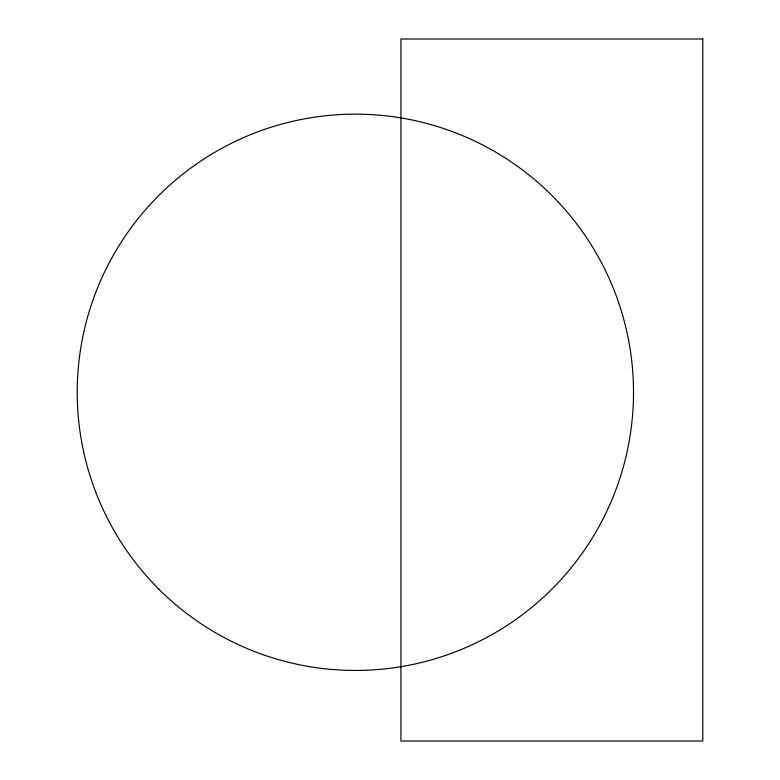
<?xml version="1.0" encoding="UTF-8"?>
<svg xmlns="http://www.w3.org/2000/svg" width="780" height="780" viewBox="0 0 780 780"><rect width="100%" height="100%" fill="white"/><g stroke="black" fill="none" stroke-linecap="round" stroke-linejoin="round"><path stroke-width="1.17" d="M702.79 39L400.93 39L400.93 741L702.79 741L702.79 39M158.681 588.988A278.158 278.158 0 0 0 624.039 464.295A278.158 278.158 0 0 0 283.374 123.63A278.158 278.158 0 0 0 158.681 588.988"/></g></svg>
